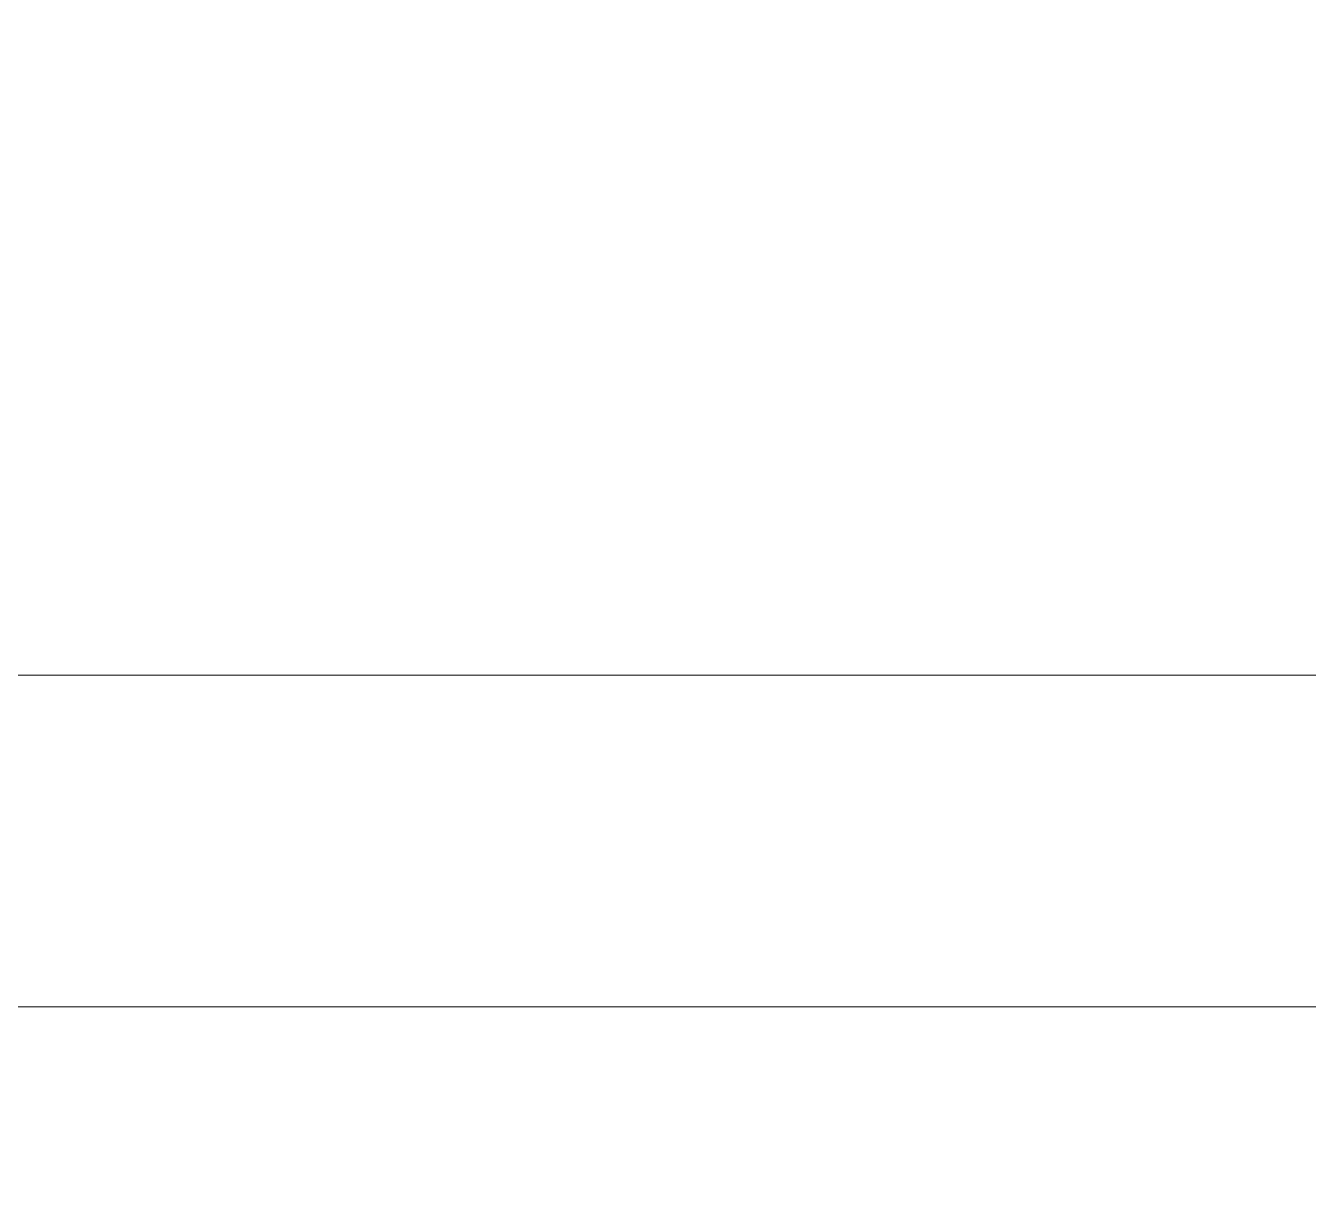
# Model space of a CAD drawing. Header units: centimetres. Extents: x -13467 to 3766, y -437 to 1921.
# Drawn here: x -8019.18 to -7980.52, y 102.63 to 137.72 of the extents above; entities that cross this region are included whole.
import ezdxf

# ---------------------------------------------------------------- set-up
doc = ezdxf.new("R2010")
doc.units = ezdxf.units.CM
doc.layers.add('G-IMPT', color=7, linetype='Continuous', lineweight=9)
doc.layers.add('M-EQPM', color=7, linetype='Continuous', lineweight=9)

# ---------------------------------------------------------------- blocks, each defined once
blk = doc.blocks.new('EQ-02-004 - EQ-02-004_dwg_Agrupar_892-1526218-Sección 1-1')
at = {"layer": 'G-IMPT'}
for p, q in [((-7432.119, 118.129), (-8054.093, 118.129)), ((-7432.119, 118.129), (-8054.093, 118.129)), ((-8388.094, 108.129), (-7432.119, 108.129)), ((-7432.119, 108.129), (-8388.094, 108.129))]:
    blk.add_line(p, q, dxfattribs=at)
at = {"layer": 'G-IMPT', "flags": 128}
for points in [[(-7432.119, 118.129), (-7432.119, 181.18), (-7432.119, 118.129), (-8054.093, 118.129), (-8054.093, 181.18), (-8059.093, 181.18)], [(-8388.094, 108.129), (-7432.119, 108.129), (-7432.119, 102.629), (-7427.119, 102.629), (-7427.119, 171.629), (-7426.619, 171.629), (-7426.619, 181.18), (-7432.119, 181.18)]]:
    blk.add_lwpolyline(points, dxfattribs=at)
blk = doc.blocks.new('EQ-02-004 - EQ-02-004_dwg-1526208-Sección 1-1')
blk.add_blockref('EQ-02-004 - EQ-02-004_dwg_Agrupar_892-1526218-Sección 1-1', (0, 0))
blk = doc.blocks.new('EQ-02-004 - EQ-02-004-1526283-Sección 1-1')
blk.add_blockref('EQ-02-004 - EQ-02-004_dwg-1526208-Sección 1-1', (0, 0))
blk = doc.blocks.new('PQ_RVR_MEP-01_ZZ_ZZ_MO_T_A_rvt-1-Sección 1-1')
at = {"layer": 'M-EQPM', "lineweight": 9}
blk.add_blockref('EQ-02-004 - EQ-02-004-1526283-Sección 1-1', (0, 0), dxfattribs=at)

msp = doc.modelspace()

# ---------------------------------------------------------------- block references
at = {"lineweight": 5}
msp.add_blockref('PQ_RVR_MEP-01_ZZ_ZZ_MO_T_A_rvt-1-Sección 1-1', (0, 0), dxfattribs=at)

doc.saveas('drawing.dxf')
